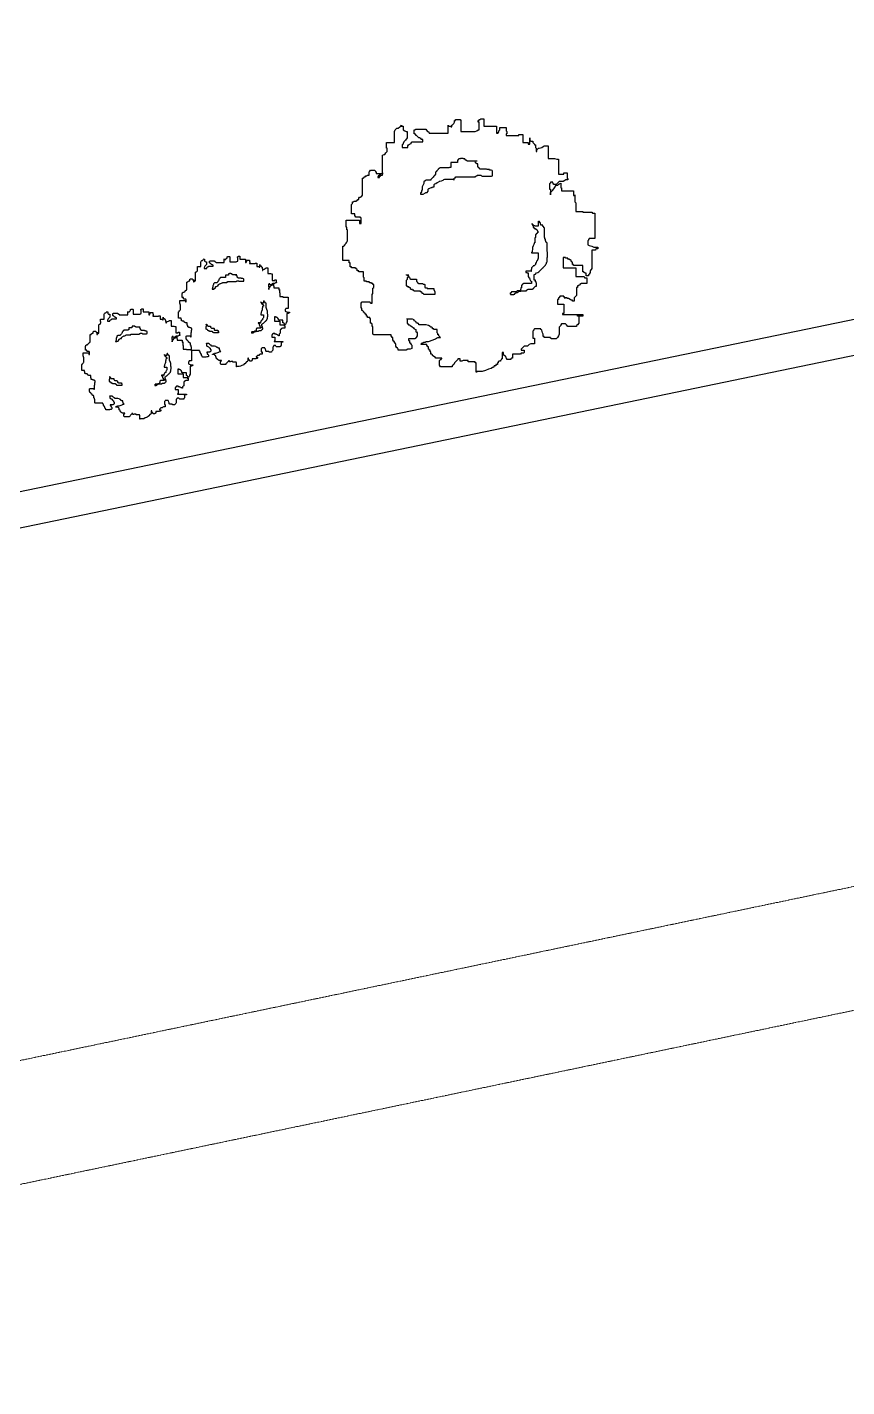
# Model space of a CAD drawing. Header units: inches. Extents: x 25480 to 951550, y -607927 to 1377809.
# Drawn here: x 490066 to 496826, y 384686 to 395896 of the extents above; entities that cross this region are included whole.
import ezdxf

# ---------------------------------------------------------------- set-up
doc = ezdxf.new("R2010")
doc.units = ezdxf.units.IN
doc.header["$MEASUREMENT"] = 0
doc.linetypes.add('PHANTOM', pattern=[2.5, 1.25, -0.25, 0.25, -0.25, 0.25, -0.25])
doc.layers.add('M-X-BKGD', color=8, linetype='Continuous')

msp = doc.modelspace()

# ---------------------------------------------------------------- linework, layer by layer
at = {"layer": 'M-X-BKGD', "color": 8}
for p, q in [((508545, 395896), (479824, 389959)), ((508604, 395611), (479883, 389674))]:
    msp.add_line(p, q, dxfattribs=at)
at = {"layer": 'M-X-BKGD', "color": 8, "linetype": 'PHANTOM', "lineweight": 0, "ltscale": 10}
for p, q in [((509802, 391507), (478927, 385064)), ((510007, 390528), (479062, 384071))]:
    msp.add_line(p, q, dxfattribs=at)
at = {"layer": 'M-X-BKGD', "color": 8}
for points in [[(493565, 395068), (493565, 395081), (493572, 395088), (493585, 395101), (493591, 395114), (493591, 395127), (493598, 395127), (493598, 395134), (493637, 395134), (493644, 395127), (493644, 395036), (493761, 395036), (493774, 395042), (493787, 395049), (493794, 395049), (493794, 395114), (493787, 395114), (493787, 395127), (493794, 395127), (493794, 395134), (493800, 395134), (493807, 395140), (493833, 395140), (493833, 395081), (493938, 395081), (493938, 395023), (493951, 395023), (493951, 395029), (493957, 395029), (493957, 395042), (493964, 395049), (493964, 395068), (494016, 395068), (494016, 395042), (494023, 395036), (494023, 395016), (494016, 395016), (494016, 395003), (494121, 395003), (494121, 395010), (494153, 395010), (494153, 394944), (494199, 394944), (494199, 394931), (494212, 394931), (494212, 394983), (494212, 394964), (494219, 394957), (494238, 394957), (494238, 394944), (494245, 394938), (494251, 394931), (494251, 394925), (494258, 394925), (494258, 394905), (494264, 394899), (494264, 394872), (494271, 394872), (494271, 394885), (494277, 394892), (494284, 394899), (494290, 394899), (494310, 394905), (494323, 394912), (494330, 394918), (494362, 394918), (494362, 394814), (494415, 394814), (494434, 394807), (494447, 394807), (494447, 394683), (494493, 394683), (494493, 394696), (494519, 394696), (494519, 394650), (494526, 394644), (494526, 394637), (494506, 394637), (494500, 394631), (494486, 394624), (494454, 394624), (494447, 394618), (494434, 394605), (494428, 394598), (494408, 394598), (494408, 394605), (494402, 394611), (494402, 394618), (494382, 394618), (494382, 394611), (494375, 394605), (494375, 394559), (494382, 394559), (494382, 394513), (494382, 394533), (494402, 394552), (494415, 394572), (494428, 394592), (494441, 394592), (494454, 394605), (494467, 394611), (494467, 394572), (494473, 394572), (494473, 394546), (494571, 394546), (494571, 394507), (494584, 394507), (494584, 394513), (494584, 394455), (494591, 394448), (494591, 394376), (494650, 394376), (494650, 394370), (494722, 394370), (494728, 394363), (494748, 394363), (494748, 394154), (494702, 394154), (494702, 394148), (494696, 394148), (494696, 394141), (494689, 394135), (494689, 394102), (494702, 394095), (494722, 394089), (494741, 394082), (494774, 394082), (494774, 394069), (494761, 394069), (494754, 394063), (494754, 394056), (494722, 394056), (494722, 393906), (494709, 393886), (494709, 393873), (494702, 393860), (494696, 393854), (494696, 393847), (494676, 393847), (494676, 393867), (494669, 393867), (494663, 393873), (494656, 393873), (494656, 393880), (494650, 393880), (494650, 393932), (494571, 393932), (494571, 393939), (494565, 393939), (494565, 393958), (494558, 393958), (494558, 393965), (494552, 393965), (494552, 393971), (494545, 393978), (494539, 393978), (494539, 393984), (494526, 393984), (494526, 393991), (494506, 393991), (494506, 393997), (494486, 393997), (494486, 393913), (494591, 393913), (494591, 393841), (494656, 393841), (494663, 393834), (494663, 393828), (494682, 393828), (494682, 393782), (494637, 393782), (494624, 393775), (494624, 393769), (494617, 393769), (494611, 393762), (494604, 393762), (494604, 393749), (494598, 393749), (494598, 393684), (494591, 393678), (494584, 393671), (494578, 393664), (494578, 393638), (494565, 393638), (494565, 393645), (494552, 393645), (494545, 393651), (494532, 393658), (494519, 393658), (494519, 393664), (494500, 393664), (494500, 393658), (494500, 393671), (494493, 393671), (494493, 393678), (494460, 393678), (494460, 393671), (494454, 393671), (494454, 393664), (494447, 393664), (494447, 393651), (494441, 393651), (494441, 393612), (494493, 393612), (494493, 393534), (494480, 393534), (494480, 393527), (494650, 393527), (494650, 393514), (494604, 393514), (494604, 393521), (494617, 393521), (494617, 393456), (494604, 393442), (494598, 393436), (494598, 393429), (494526, 393429), (494513, 393442), (494506, 393449), (494473, 393449), (494467, 393442), (494467, 393436), (494460, 393429), (494454, 393423), (494454, 393364), (494447, 393351), (494441, 393338), (494434, 393331), (494428, 393325), (494388, 393325), (494388, 393331), (494382, 393331), (494382, 393338), (494330, 393338), (494330, 393345), (494323, 393345), (494323, 393364), (494317, 393377), (494310, 393397), (494304, 393403), (494304, 393410), (494251, 393410), (494245, 393403), (494245, 393397), (494238, 393390), (494238, 393331), (494251, 393331), (494251, 393286), (494219, 393286), (494206, 393279), (494192, 393266), (494166, 393266), (494160, 393260), (494147, 393247), (494140, 393240), (494140, 393234), (494166, 393234), (494166, 393214), (494160, 393207), (494140, 393207), (494134, 393201), (494068, 393201), (494068, 393168), (494062, 393168), (494055, 393162), (494055, 393155), (494023, 393155), (494023, 393162), (494016, 393168), (494016, 393175), (494010, 393181), (493996, 393194), (493996, 393214), (493983, 393214), (493983, 393162), (493977, 393162), (493977, 393155), (493970, 393149), (493970, 393142), (493957, 393142), (493951, 393136), (493951, 393129), (493944, 393129), (493944, 393116), (493931, 393116), (493931, 393103), (493918, 393103), (493911, 393090), (493905, 393090), (493892, 393083), (493872, 393077), (493846, 393064), (493820, 393057), (493774, 393057), (493774, 393051), (493768, 393051), (493768, 393129), (493761, 393129), (493761, 393136), (493702, 393136), (493702, 393149), (493663, 393149), (493650, 393142), (493637, 393142), (493637, 393162), (493617, 393162), (493617, 393155), (493604, 393142), (493591, 393129), (493585, 393116), (493572, 393103), (493572, 393096), (493474, 393096), (493467, 393109), (493467, 393149), (493474, 393155), (493480, 393155), (493480, 393162), (493487, 393162), (493487, 393168), (493435, 393168), (493435, 393175), (493428, 393175), (493408, 393188), (493408, 393194), (493402, 393201), (493395, 393201), (493395, 393220), (493389, 393220), (493389, 393234), (493382, 393234), (493382, 393240), (493376, 393240), (493376, 393260), (493369, 393260), (493369, 393266), (493363, 393273), (493363, 393279), (493317, 393279), (493317, 393286), (493323, 393292), (493330, 393292), (493337, 393299), (493350, 393299), (493356, 393305), (493376, 393305), (493415, 393318), (493435, 393325), (493441, 393331), (493454, 393338), (493474, 393338), (493461, 393351), (493461, 393358), (493454, 393358), (493454, 393371), (493448, 393377), (493448, 393403), (493421, 393403), (493421, 393410), (493408, 393410), (493408, 393416), (493402, 393423), (493395, 393423), (493389, 393429), (493376, 393436), (493356, 393442), (493297, 393442), (493297, 393449), (493291, 393449), (493291, 393456), (493278, 393456), (493271, 393469), (493258, 393475), (493258, 393482), (493245, 393488), (493199, 393488), (493199, 393495), (493199, 393456), (493212, 393442), (493219, 393442), (493225, 393436), (493238, 393429), (493252, 393416), (493258, 393410), (493271, 393403), (493271, 393384), (493278, 393384), (493284, 393377), (493284, 393345), (493278, 393345), (493278, 393338), (493271, 393331), (493265, 393331), (493265, 393325), (493212, 393325), (493212, 393312), (493219, 393312), (493219, 393292), (493225, 393292), (493232, 393279), (493238, 393273), (493238, 393247), (493225, 393240), (493206, 393240), (493193, 393234), (493127, 393234), (493127, 393240), (493121, 393253), (493114, 393253), (493108, 393266), (493108, 393286), (493101, 393286), (493101, 393292), (493095, 393292), (493095, 393305), (493088, 393305), (493088, 393312), (493082, 393312), (493082, 393338), (493075, 393338), (493075, 393345), (493069, 393345), (493069, 393358), (492925, 393358), (492918, 393364), (492918, 393429), (492912, 393429), (492912, 393449), (492905, 393449), (492905, 393456), (492899, 393456), (492899, 393495), (492892, 393495), (492892, 393501), (492873, 393501), (492873, 393514), (492866, 393514), (492866, 393527), (492860, 393527), (492853, 393534), (492846, 393540), (492846, 393547), (492840, 393547), (492840, 393553), (492833, 393560), (492827, 393560), (492827, 393580), (492820, 393580), (492820, 393625), (492827, 393625), (492827, 393632), (492892, 393632), (492892, 393625), (492899, 393625), (492899, 393619), (492912, 393619), (492912, 393697), (492918, 393697), (492918, 393743), (492925, 393749), (492925, 393775), (492918, 393775), (492918, 393782), (492905, 393782), (492905, 393789), (492892, 393789), (492886, 393795), (492866, 393795), (492866, 393802), (492846, 393802), (492846, 393828), (492840, 393834), (492840, 393880), (492801, 393880), (492801, 393886), (492788, 393886), (492788, 393900), (492781, 393900), (492781, 393906), (492775, 393906), (492775, 393913), (492742, 393913), (492742, 393919), (492729, 393919), (492729, 393952), (492722, 393952), (492722, 393971), (492670, 393971), (492670, 394089), (492677, 394089), (492683, 394095), (492683, 394102), (492690, 394102), (492690, 394108), (492696, 394115), (492703, 394122), (492709, 394135), (492709, 394226), (492703, 394226), (492703, 394246), (492696, 394246), (492696, 394304), (492807, 394304), (492807, 394278), (492820, 394278), (492820, 394324), (492814, 394324), (492814, 394330), (492775, 394330), (492775, 394337), (492768, 394337), (492768, 394357), (492742, 394357), (492742, 394435), (492748, 394441), (492748, 394455), (492755, 394455), (492762, 394461), (492781, 394461), (492781, 394468), (492788, 394468), (492794, 394474), (492801, 394474), (492801, 394487), (492807, 394494), (492814, 394494), (492820, 394500), (492827, 394500), (492827, 394507), (492833, 394507), (492833, 394650), (492840, 394650), (492840, 394657), (492846, 394657), (492846, 394663), (492853, 394663), (492860, 394670), (492866, 394670), (492873, 394677), (492886, 394677), (492886, 394703), (492892, 394709), (492899, 394716), (492931, 394716), (492938, 394709), (492938, 394703), (492944, 394703), (492944, 394690), (493003, 394690), (492990, 394690), (492977, 394683), (492971, 394677), (492964, 394670), (492958, 394663), (492958, 394657), (492971, 394657), (492971, 394663), (492977, 394670), (492984, 394670), (492984, 394677), (492997, 394677), (492997, 394840), (493010, 394846), (493016, 394846), (493023, 394859), (493029, 394866), (493036, 394872), (493036, 394899), (493029, 394899), (493029, 394944), (493095, 394944), (493095, 395036), (493101, 395049), (493108, 395055), (493114, 395062), (493127, 395062), (493140, 395075), (493147, 395081), (493154, 395088), (493154, 395081), (493167, 395081), (493167, 395049), (493180, 395042), (493193, 395036), (493199, 395036), (493199, 394983), (493186, 394964), (493173, 394951), (493167, 394938), (493167, 394931), (493160, 394925), (493160, 394905), (493206, 394905), (493206, 394918), (493212, 394925), (493219, 394931), (493232, 394938), (493232, 394944), (493238, 394944), (493238, 394951), (493330, 394951), (493330, 394970), (493317, 394970), (493317, 394977), (493310, 394977), (493304, 394983), (493297, 394983), (493291, 394990), (493284, 394996), (493278, 395003), (493271, 395003), (493271, 395010), (493265, 395010), (493265, 395016), (493258, 395016), (493258, 395049), (493265, 395049), (493271, 395055), (493356, 395055), (493356, 395049), (493369, 395036), (493376, 395036), (493382, 395023), (493539, 395023), (493539, 395088), (493539, 395081), (493572, 395081)], [(493777, 394790), (493694, 394790), (493694, 394795), (493690, 394795), (493690, 394800), (493681, 394800), (493681, 394804), (493676, 394804), (493676, 394809), (493662, 394809), (493662, 394813), (493639, 394813), (493639, 394809), (493626, 394809), (493621, 394804), (493621, 394800), (493616, 394800), (493616, 394781), (493561, 394781), (493561, 394740), (493548, 394740), (493543, 394735), (493470, 394735), (493465, 394731), (493461, 394731), (493456, 394726), (493456, 394722), (493451, 394717), (493442, 394708), (493442, 394703), (493438, 394703), (493433, 394699), (493433, 394685), (493428, 394676), (493419, 394667), (493415, 394658), (493396, 394639), (493396, 394635), (493355, 394635), (493346, 394625), (493341, 394625), (493337, 394621), (493337, 394607), (493323, 394580), (493323, 394552), (493318, 394548), (493318, 394538), (493314, 394529), (493309, 394529), (493309, 394520), (493332, 394520), (493351, 394529), (493355, 394534), (493364, 394534), (493373, 394543), (493373, 394561), (493378, 394566), (493383, 394566), (493392, 394571), (493401, 394575), (493406, 394575), (493410, 394580), (493424, 394580), (493424, 394598), (493428, 394603), (493438, 394607), (493447, 394616), (493461, 394621), (493465, 394625), (493470, 394625), (493484, 394630), (493497, 394635), (493502, 394639), (493511, 394644), (493584, 394644), (493584, 394635), (493584, 394648), (493589, 394648), (493594, 394653), (493598, 394653), (493598, 394662), (493763, 394662), (493763, 394667), (493777, 394671), (493777, 394676), (493809, 394676), (493814, 394671), (493818, 394667), (493896, 394667), (493905, 394671), (493905, 394708), (493901, 394713), (493892, 394717), (493878, 394717), (493878, 394722), (493859, 394722), (493855, 394726), (493800, 394726), (493800, 394731), (493795, 394731), (493795, 394735), (493791, 394735), (493791, 394740), (493786, 394740), (493786, 394745), (493782, 394745), (493782, 394768), (493772, 394768), (493772, 394772), (493768, 394772), (493768, 394777), (493763, 394777), (493763, 394781), (493759, 394781)], [(494281, 394296), (494281, 394254), (494254, 394254), (494254, 394259), (494245, 394259), (494245, 394264), (494240, 394264), (494235, 394268), (494231, 394273), (494231, 394277), (494231, 394268), (494235, 394264), (494240, 394259), (494240, 394245), (494245, 394245), (494249, 394241), (494249, 394236), (494258, 394236), (494258, 394231), (494267, 394231), (494267, 394227), (494272, 394222), (494272, 394218), (494277, 394213), (494277, 394199), (494272, 394199), (494272, 394195), (494267, 394195), (494263, 394190), (494263, 394186), (494258, 394186), (494258, 394163), (494254, 394158), (494254, 394117), (494249, 394117), (494249, 394112), (494245, 394103), (494240, 394094), (494235, 394080), (494235, 394062), (494231, 394053), (494231, 394044), (494226, 394039), (494226, 394034), (494281, 394034), (494281, 393989), (494277, 393989), (494277, 393984), (494272, 393970), (494267, 393966), (494263, 393957), (494258, 393947), (494258, 393938), (494249, 393929), (494240, 393929), (494240, 393925), (494235, 393920), (494226, 393911), (494226, 393902), (494222, 393897), (494222, 393883), (494226, 393883), (494180, 393883), (494180, 393874), (494190, 393874), (494190, 393870), (494199, 393870), (494199, 393837), (494203, 393837), (494203, 393828), (494208, 393828), (494212, 393815), (494217, 393805), (494222, 393801), (494226, 393801), (494226, 393783), (494162, 393783), (494153, 393778), (494148, 393773), (494148, 393769), (494144, 393769), (494144, 393746), (494139, 393746), (494139, 393737), (494135, 393732), (494135, 393723), (494107, 393723), (494098, 393714), (494061, 393714), (494057, 393709), (494057, 393705), (494052, 393705), (494052, 393700), (494047, 393700), (494052, 393700), (494052, 393691), (494080, 393691), (494080, 393695), (494089, 393695), (494089, 393700), (494098, 393709), (494107, 393709), (494116, 393714), (494130, 393718), (494139, 393718), (494139, 393723), (494185, 393723), (494185, 393728), (494190, 393728), (494190, 393732), (494194, 393732), (494199, 393737), (494235, 393737), (494240, 393741), (494245, 393741), (494245, 393746), (494258, 393760), (494267, 393760), (494267, 393787), (494263, 393787), (494263, 393796), (494258, 393796), (494258, 393810), (494249, 393810), (494249, 393856), (494258, 393860), (494267, 393870), (494277, 393874), (494286, 393879), (494313, 393906), (494318, 393911), (494323, 393911), (494323, 393915), (494332, 393925), (494341, 393934), (494345, 393943), (494350, 393947), (494350, 393957), (494355, 393961), (494355, 393993), (494359, 394002), (494359, 394039), (494355, 394053), (494355, 394117), (494350, 394117), (494350, 394122), (494345, 394126), (494345, 394135), (494341, 394135), (494341, 394149), (494336, 394149), (494336, 394163), (494332, 394163), (494332, 394241), (494327, 394241), (494327, 394250), (494323, 394250), (494323, 394254), (494318, 394254), (494318, 394264), (494304, 394264), (494304, 394273), (494300, 394273), (494300, 394282), (494295, 394282), (494295, 394291), (494290, 394291), (494290, 394296), (494286, 394296)], [(491703, 393976), (491703, 393982), (491706, 393985), (491712, 393990), (491715, 393996), (491715, 394002), (491718, 394002), (491718, 394005), (491735, 394005), (491738, 394002), (491738, 393962), (491789, 393962), (491795, 393965), (491800, 393968), (491803, 393968), (491803, 393996), (491800, 393996), (491800, 394002), (491803, 394002), (491803, 394005), (491806, 394005), (491809, 394007), (491820, 394007), (491820, 393982), (491866, 393982), (491866, 393956), (491872, 393956), (491872, 393959), (491874, 393959), (491874, 393965), (491877, 393968), (491877, 393976), (491900, 393976), (491900, 393965), (491903, 393962), (491903, 393953), (491900, 393953), (491900, 393948), (491946, 393948), (491946, 393950), (491960, 393950), (491960, 393922), (491980, 393922), (491980, 393916), (491986, 393916), (491986, 393939), (491986, 393931), (491988, 393928), (491997, 393928), (491997, 393922), (492000, 393919), (492003, 393916), (492003, 393913), (492005, 393913), (492005, 393905), (492008, 393902), (492008, 393891), (492011, 393891), (492011, 393896), (492014, 393899), (492017, 393902), (492020, 393902), (492028, 393905), (492034, 393908), (492037, 393911), (492051, 393911), (492051, 393865), (492074, 393865), (492082, 393862), (492088, 393862), (492088, 393808), (492108, 393808), (492108, 393814), (492119, 393814), (492119, 393794), (492122, 393791), (492122, 393788), (492114, 393788), (492111, 393785), (492105, 393782), (492091, 393782), (492088, 393780), (492082, 393774), (492080, 393771), (492071, 393771), (492071, 393774), (492068, 393777), (492068, 393780), (492060, 393780), (492060, 393777), (492057, 393774), (492057, 393754), (492060, 393754), (492060, 393734), (492060, 393743), (492068, 393751), (492074, 393760), (492080, 393768), (492085, 393768), (492091, 393774), (492097, 393777), (492097, 393760), (492100, 393760), (492100, 393748), (492142, 393748), (492142, 393731), (492148, 393731), (492148, 393734), (492148, 393708), (492151, 393706), (492151, 393674), (492176, 393674), (492176, 393671), (492208, 393671), (492211, 393669), (492219, 393669), (492219, 393577), (492199, 393577), (492199, 393575), (492196, 393575), (492196, 393572), (492194, 393569), (492194, 393555), (492199, 393552), (492208, 393549), (492216, 393546), (492231, 393546), (492231, 393540), (492225, 393540), (492222, 393538), (492222, 393535), (492208, 393535), (492208, 393469), (492202, 393461), (492202, 393455), (492199, 393449), (492196, 393446), (492196, 393444), (492188, 393444), (492188, 393452), (492185, 393452), (492182, 393455), (492179, 393455), (492179, 393458), (492176, 393458), (492176, 393481), (492142, 393481), (492142, 393483), (492139, 393483), (492139, 393492), (492137, 393492), (492137, 393495), (492134, 393495), (492134, 393498), (492131, 393500), (492128, 393500), (492128, 393503), (492122, 393503), (492122, 393506), (492114, 393506), (492114, 393509), (492105, 393509), (492105, 393472), (492151, 393472), (492151, 393441), (492179, 393441), (492182, 393438), (492182, 393435), (492191, 393435), (492191, 393415), (492171, 393415), (492165, 393412), (492165, 393409), (492162, 393409), (492159, 393406), (492157, 393406), (492157, 393401), (492154, 393401), (492154, 393372), (492151, 393369), (492148, 393367), (492145, 393364), (492145, 393352), (492139, 393352), (492139, 393355), (492134, 393355), (492131, 393358), (492125, 393361), (492119, 393361), (492119, 393364), (492111, 393364), (492111, 393361), (492111, 393367), (492108, 393367), (492108, 393369), (492094, 393369), (492094, 393367), (492091, 393367), (492091, 393364), (492088, 393364), (492088, 393358), (492085, 393358), (492085, 393341), (492108, 393341), (492108, 393307), (492102, 393307), (492102, 393304), (492176, 393304), (492176, 393298), (492157, 393298), (492157, 393301), (492162, 393301), (492162, 393273), (492157, 393267), (492154, 393264), (492154, 393261), (492122, 393261), (492117, 393267), (492114, 393270), (492100, 393270), (492097, 393267), (492097, 393264), (492094, 393261), (492091, 393258), (492091, 393233), (492088, 393227), (492085, 393221), (492082, 393218), (492080, 393216), (492062, 393216), (492062, 393218), (492060, 393218), (492060, 393221), (492037, 393221), (492037, 393224), (492034, 393224), (492034, 393233), (492031, 393238), (492028, 393247), (492025, 393250), (492025, 393253), (492003, 393253), (492000, 393250), (492000, 393247), (491997, 393244), (491997, 393218), (492003, 393218), (492003, 393199), (491988, 393199), (491983, 393196), (491977, 393190), (491966, 393190), (491963, 393187), (491957, 393181), (491954, 393179), (491954, 393176), (491966, 393176), (491966, 393167), (491963, 393164), (491954, 393164), (491951, 393162), (491923, 393162), (491923, 393147), (491920, 393147), (491917, 393144), (491917, 393142), (491903, 393142), (491903, 393144), (491900, 393147), (491900, 393150), (491897, 393153), (491891, 393159), (491891, 393167), (491886, 393167), (491886, 393144), (491883, 393144), (491883, 393142), (491880, 393139), (491880, 393136), (491874, 393136), (491872, 393133), (491872, 393130), (491869, 393130), (491869, 393125), (491863, 393125), (491863, 393119), (491857, 393119), (491854, 393113), (491852, 393113), (491846, 393110), (491837, 393107), (491826, 393102), (491815, 393099), (491795, 393099), (491795, 393096), (491792, 393096), (491792, 393130), (491789, 393130), (491789, 393133), (491763, 393133), (491763, 393139), (491746, 393139), (491740, 393136), (491735, 393136), (491735, 393144), (491726, 393144), (491726, 393142), (491720, 393136), (491715, 393130), (491712, 393125), (491706, 393119), (491706, 393116), (491663, 393116), (491661, 393122), (491661, 393139), (491663, 393142), (491666, 393142), (491666, 393144), (491669, 393144), (491669, 393147), (491646, 393147), (491646, 393150), (491644, 393150), (491635, 393156), (491635, 393159), (491632, 393162), (491629, 393162), (491629, 393170), (491626, 393170), (491626, 393176), (491624, 393176), (491624, 393179), (491621, 393179), (491621, 393187), (491618, 393187), (491618, 393190), (491615, 393193), (491615, 393196), (491595, 393196), (491595, 393199), (491598, 393201), (491601, 393201), (491604, 393204), (491609, 393204), (491612, 393207), (491621, 393207), (491638, 393213), (491646, 393216), (491649, 393218), (491655, 393221), (491663, 393221), (491658, 393227), (491658, 393230), (491655, 393230), (491655, 393236), (491652, 393238), (491652, 393250), (491641, 393250), (491641, 393253), (491635, 393253), (491635, 393256), (491632, 393258), (491629, 393258), (491626, 393261), (491621, 393264), (491612, 393267), (491586, 393267), (491586, 393270), (491584, 393270), (491584, 393273), (491578, 393273), (491575, 393278), (491569, 393281), (491569, 393284), (491564, 393287), (491544, 393287), (491544, 393290), (491544, 393273), (491549, 393267), (491552, 393267), (491555, 393264), (491561, 393261), (491567, 393256), (491569, 393253), (491575, 393250), (491575, 393241), (491578, 393241), (491581, 393238), (491581, 393224), (491578, 393224), (491578, 393221), (491575, 393218), (491572, 393218), (491572, 393216), (491549, 393216), (491549, 393210), (491552, 393210), (491552, 393201), (491555, 393201), (491558, 393196), (491561, 393193), (491561, 393181), (491555, 393179), (491547, 393179), (491541, 393176), (491512, 393176), (491512, 393179), (491510, 393184), (491507, 393184), (491504, 393190), (491504, 393199), (491501, 393199), (491501, 393201), (491498, 393201), (491498, 393207), (491495, 393207), (491495, 393210), (491492, 393210), (491492, 393221), (491490, 393221), (491490, 393224), (491487, 393224), (491487, 393230), (491424, 393230), (491421, 393233), (491421, 393261), (491418, 393261), (491418, 393270), (491415, 393270), (491415, 393273), (491413, 393273), (491413, 393290), (491410, 393290), (491410, 393293), (491401, 393293), (491401, 393298), (491398, 393298), (491398, 393304), (491396, 393304), (491393, 393307), (491390, 393310), (491390, 393312), (491387, 393312), (491387, 393315), (491384, 393318), (491381, 393318), (491381, 393327), (491378, 393327), (491378, 393347), (491381, 393347), (491381, 393350), (491410, 393350), (491410, 393347), (491413, 393347), (491413, 393344), (491418, 393344), (491418, 393378), (491421, 393378), (491421, 393398), (491424, 393401), (491424, 393412), (491421, 393412), (491421, 393415), (491415, 393415), (491415, 393418), (491410, 393418), (491407, 393421), (491398, 393421), (491398, 393424), (491390, 393424), (491390, 393435), (491387, 393438), (491387, 393458), (491370, 393458), (491370, 393461), (491364, 393461), (491364, 393466), (491361, 393466), (491361, 393469), (491358, 393469), (491358, 393472), (491344, 393472), (491344, 393475), (491339, 393475), (491339, 393489), (491336, 393489), (491336, 393498), (491313, 393498), (491313, 393549), (491316, 393549), (491319, 393552), (491319, 393555), (491321, 393555), (491321, 393557), (491324, 393560), (491327, 393563), (491330, 393569), (491330, 393609), (491327, 393609), (491327, 393617), (491324, 393617), (491324, 393643), (491373, 393643), (491373, 393631), (491378, 393631), (491378, 393651), (491376, 393651), (491376, 393654), (491358, 393654), (491358, 393657), (491356, 393657), (491356, 393666), (491344, 393666), (491344, 393700), (491347, 393703), (491347, 393708), (491350, 393708), (491353, 393711), (491361, 393711), (491361, 393714), (491364, 393714), (491367, 393717), (491370, 393717), (491370, 393723), (491373, 393725), (491376, 393725), (491378, 393728), (491381, 393728), (491381, 393731), (491384, 393731), (491384, 393794), (491387, 393794), (491387, 393797), (491390, 393797), (491390, 393800), (491393, 393800), (491396, 393802), (491398, 393802), (491401, 393805), (491407, 393805), (491407, 393817), (491410, 393819), (491413, 393822), (491427, 393822), (491430, 393819), (491430, 393817), (491433, 393817), (491433, 393811), (491458, 393811), (491453, 393811), (491447, 393808), (491444, 393805), (491441, 393802), (491438, 393800), (491438, 393797), (491444, 393797), (491444, 393800), (491447, 393802), (491450, 393802), (491450, 393805), (491455, 393805), (491455, 393876), (491461, 393879), (491464, 393879), (491467, 393885), (491470, 393888), (491472, 393891), (491472, 393902), (491470, 393902), (491470, 393922), (491498, 393922), (491498, 393962), (491501, 393968), (491504, 393970), (491507, 393973), (491512, 393973), (491518, 393979), (491521, 393982), (491524, 393985), (491524, 393982), (491529, 393982), (491529, 393968), (491535, 393965), (491541, 393962), (491544, 393962), (491544, 393939), (491538, 393931), (491532, 393925), (491529, 393919), (491529, 393916), (491527, 393913), (491527, 393905), (491547, 393905), (491547, 393911), (491549, 393913), (491552, 393916), (491558, 393919), (491558, 393922), (491561, 393922), (491561, 393925), (491601, 393925), (491601, 393933), (491595, 393933), (491595, 393936), (491592, 393936), (491589, 393939), (491586, 393939), (491584, 393942), (491581, 393945), (491578, 393948), (491575, 393948), (491575, 393950), (491572, 393950), (491572, 393953), (491569, 393953), (491569, 393968), (491572, 393968), (491575, 393970), (491612, 393970), (491612, 393968), (491618, 393962), (491621, 393962), (491624, 393956), (491692, 393956), (491692, 393985), (491692, 393982), (491706, 393982)], [(491796, 393855), (491760, 393855), (491760, 393857), (491758, 393857), (491758, 393859), (491754, 393859), (491754, 393861), (491752, 393861), (491752, 393863), (491746, 393863), (491746, 393865), (491736, 393865), (491736, 393863), (491730, 393863), (491728, 393861), (491728, 393859), (491726, 393859), (491726, 393851), (491702, 393851), (491702, 393833), (491696, 393833), (491694, 393831), (491662, 393831), (491660, 393829), (491658, 393829), (491656, 393827), (491656, 393825), (491654, 393823), (491650, 393819), (491650, 393817), (491648, 393817), (491646, 393815), (491646, 393809), (491644, 393805), (491640, 393801), (491638, 393797), (491630, 393789), (491630, 393787), (491612, 393787), (491608, 393783), (491606, 393783), (491604, 393781), (491604, 393775), (491598, 393763), (491598, 393751), (491596, 393749), (491596, 393745), (491594, 393741), (491592, 393741), (491592, 393737), (491602, 393737), (491610, 393741), (491612, 393743), (491616, 393743), (491620, 393747), (491620, 393755), (491622, 393757), (491624, 393757), (491628, 393759), (491632, 393761), (491634, 393761), (491636, 393763), (491642, 393763), (491642, 393771), (491644, 393773), (491648, 393775), (491652, 393779), (491658, 393781), (491660, 393783), (491662, 393783), (491668, 393785), (491674, 393787), (491676, 393789), (491680, 393791), (491712, 393791), (491712, 393787), (491712, 393793), (491714, 393793), (491716, 393795), (491718, 393795), (491718, 393799), (491790, 393799), (491790, 393801), (491796, 393803), (491796, 393805), (491810, 393805), (491812, 393803), (491814, 393801), (491848, 393801), (491852, 393803), (491852, 393819), (491850, 393821), (491846, 393823), (491840, 393823), (491840, 393825), (491832, 393825), (491830, 393827), (491806, 393827), (491806, 393829), (491804, 393829), (491804, 393831), (491802, 393831), (491802, 393833), (491800, 393833), (491800, 393835), (491798, 393835), (491798, 393845), (491794, 393845), (491794, 393847), (491792, 393847), (491792, 393849), (491790, 393849), (491790, 393851), (491788, 393851)], [(493208, 393856), (493208, 393847), (493213, 393837), (493218, 393833), (493222, 393828), (493222, 393824), (493231, 393819), (493277, 393819), (493277, 393801), (493282, 393796), (493282, 393792), (493286, 393792), (493296, 393783), (493328, 393783), (493332, 393778), (493341, 393778), (493346, 393773), (493346, 393750), (493351, 393746), (493364, 393746), (493364, 393741), (493419, 393741), (493419, 393732), (493428, 393714), (493428, 393691), (493337, 393691), (493337, 393695), (493332, 393700), (493323, 393700), (493323, 393709), (493318, 393709), (493318, 393714), (493309, 393714), (493309, 393718), (493259, 393718), (493259, 393723), (493254, 393723), (493254, 393728), (493245, 393728), (493245, 393732), (493231, 393732), (493231, 393737), (493227, 393737), (493227, 393746), (493222, 393750), (493213, 393750), (493213, 393755), (493199, 393755), (493199, 393764), (493195, 393764), (493195, 393810), (493199, 393815), (493204, 393819), (493204, 393833), (493208, 393837), (493213, 393837), (493213, 393842), (493208, 393842), (493208, 393847), (493204, 393847), (493204, 393851), (493195, 393851), (493195, 393856)], [(490906, 393543), (490906, 393548), (490909, 393551), (490915, 393557), (490918, 393563), (490918, 393568), (490920, 393568), (490920, 393571), (490938, 393571), (490940, 393568), (490940, 393529), (490992, 393529), (490997, 393531), (491003, 393534), (491006, 393534), (491006, 393563), (491003, 393563), (491003, 393568), (491006, 393568), (491006, 393571), (491009, 393571), (491012, 393574), (491023, 393574), (491023, 393548), (491069, 393548), (491069, 393523), (491074, 393523), (491074, 393526), (491077, 393526), (491077, 393531), (491080, 393534), (491080, 393543), (491103, 393543), (491103, 393531), (491106, 393529), (491106, 393520), (491103, 393520), (491103, 393514), (491148, 393514), (491148, 393517), (491163, 393517), (491163, 393489), (491183, 393489), (491183, 393483), (491188, 393483), (491188, 393506), (491188, 393497), (491191, 393494), (491200, 393494), (491200, 393489), (491203, 393486), (491205, 393483), (491205, 393480), (491208, 393480), (491208, 393472), (491211, 393469), (491211, 393457), (491214, 393457), (491214, 393463), (491217, 393466), (491220, 393469), (491223, 393469), (491231, 393472), (491237, 393474), (491240, 393477), (491254, 393477), (491254, 393432), (491277, 393432), (491285, 393429), (491291, 393429), (491291, 393375), (491311, 393375), (491311, 393380), (491322, 393380), (491322, 393361), (491325, 393358), (491325, 393355), (491317, 393355), (491314, 393352), (491308, 393349), (491294, 393349), (491291, 393346), (491285, 393341), (491282, 393338), (491274, 393338), (491274, 393341), (491271, 393343), (491271, 393346), (491262, 393346), (491262, 393343), (491260, 393341), (491260, 393321), (491262, 393321), (491262, 393301), (491262, 393309), (491271, 393318), (491277, 393326), (491282, 393335), (491288, 393335), (491294, 393341), (491300, 393343), (491300, 393326), (491302, 393326), (491302, 393315), (491345, 393315), (491345, 393298), (491351, 393298), (491351, 393301), (491351, 393275), (491354, 393272), (491354, 393241), (491379, 393241), (491379, 393238), (491411, 393238), (491414, 393235), (491422, 393235), (491422, 393144), (491402, 393144), (491402, 393141), (491399, 393141), (491399, 393138), (491396, 393135), (491396, 393121), (491402, 393118), (491411, 393116), (491419, 393113), (491433, 393113), (491433, 393107), (491428, 393107), (491425, 393104), (491425, 393101), (491411, 393101), (491411, 393036), (491405, 393027), (491405, 393022), (491402, 393016), (491399, 393013), (491399, 393010), (491391, 393010), (491391, 393019), (491388, 393019), (491385, 393022), (491382, 393022), (491382, 393024), (491379, 393024), (491379, 393047), (491345, 393047), (491345, 393050), (491342, 393050), (491342, 393059), (491339, 393059), (491339, 393061), (491337, 393061), (491337, 393064), (491334, 393067), (491331, 393067), (491331, 393070), (491325, 393070), (491325, 393073), (491317, 393073), (491317, 393076), (491308, 393076), (491308, 393039), (491354, 393039), (491354, 393007), (491382, 393007), (491385, 393004), (491385, 393002), (491394, 393002), (491394, 392982), (491374, 392982), (491368, 392979), (491368, 392976), (491365, 392976), (491362, 392973), (491359, 392973), (491359, 392967), (491357, 392967), (491357, 392939), (491354, 392936), (491351, 392933), (491348, 392930), (491348, 392919), (491342, 392919), (491342, 392922), (491337, 392922), (491334, 392925), (491328, 392928), (491322, 392928), (491322, 392930), (491314, 392930), (491314, 392928), (491314, 392933), (491311, 392933), (491311, 392936), (491297, 392936), (491297, 392933), (491294, 392933), (491294, 392930), (491291, 392930), (491291, 392925), (491288, 392925), (491288, 392908), (491311, 392908), (491311, 392873), (491305, 392873), (491305, 392871), (491379, 392871), (491379, 392865), (491359, 392865), (491359, 392868), (491365, 392868), (491365, 392839), (491359, 392834), (491357, 392831), (491357, 392828), (491325, 392828), (491319, 392834), (491317, 392836), (491302, 392836), (491300, 392834), (491300, 392831), (491297, 392828), (491294, 392825), (491294, 392799), (491291, 392794), (491288, 392788), (491285, 392785), (491282, 392782), (491265, 392782), (491265, 392785), (491262, 392785), (491262, 392788), (491240, 392788), (491240, 392791), (491237, 392791), (491237, 392799), (491234, 392805), (491231, 392814), (491228, 392816), (491228, 392819), (491205, 392819), (491203, 392816), (491203, 392814), (491200, 392811), (491200, 392785), (491205, 392785), (491205, 392765), (491191, 392765), (491186, 392762), (491180, 392757), (491168, 392757), (491166, 392754), (491160, 392748), (491157, 392745), (491157, 392742), (491168, 392742), (491168, 392734), (491166, 392731), (491157, 392731), (491154, 392728), (491126, 392728), (491126, 392714), (491123, 392714), (491120, 392711), (491120, 392708), (491106, 392708), (491106, 392711), (491103, 392714), (491103, 392717), (491100, 392720), (491094, 392725), (491094, 392734), (491089, 392734), (491089, 392711), (491086, 392711), (491086, 392708), (491083, 392705), (491083, 392703), (491077, 392703), (491074, 392700), (491074, 392697), (491072, 392697), (491072, 392691), (491066, 392691), (491066, 392685), (491060, 392685), (491057, 392680), (491054, 392680), (491049, 392677), (491040, 392674), (491029, 392668), (491017, 392666), (490997, 392666), (490997, 392663), (490995, 392663), (490995, 392697), (490992, 392697), (490992, 392700), (490966, 392700), (490966, 392705), (490949, 392705), (490943, 392703), (490938, 392703), (490938, 392711), (490929, 392711), (490929, 392708), (490923, 392703), (490918, 392697), (490915, 392691), (490909, 392685), (490909, 392683), (490866, 392683), (490863, 392688), (490863, 392705), (490866, 392708), (490869, 392708), (490869, 392711), (490872, 392711), (490872, 392714), (490849, 392714), (490849, 392717), (490846, 392717), (490838, 392722), (490838, 392725), (490835, 392728), (490832, 392728), (490832, 392737), (490829, 392737), (490829, 392742), (490826, 392742), (490826, 392745), (490824, 392745), (490824, 392754), (490821, 392754), (490821, 392757), (490818, 392760), (490818, 392762), (490798, 392762), (490798, 392765), (490801, 392768), (490804, 392768), (490806, 392771), (490812, 392771), (490815, 392774), (490824, 392774), (490841, 392779), (490849, 392782), (490852, 392785), (490858, 392788), (490866, 392788), (490861, 392794), (490861, 392797), (490858, 392797), (490858, 392802), (490855, 392805), (490855, 392816), (490843, 392816), (490843, 392819), (490838, 392819), (490838, 392822), (490835, 392825), (490832, 392825), (490829, 392828), (490824, 392831), (490815, 392834), (490789, 392834), (490789, 392836), (490786, 392836), (490786, 392839), (490781, 392839), (490778, 392845), (490772, 392848), (490772, 392851), (490767, 392854), (490747, 392854), (490747, 392856), (490747, 392839), (490752, 392834), (490755, 392834), (490758, 392831), (490764, 392828), (490769, 392822), (490772, 392819), (490778, 392816), (490778, 392808), (490781, 392808), (490784, 392805), (490784, 392791), (490781, 392791), (490781, 392788), (490778, 392785), (490775, 392785), (490775, 392782), (490752, 392782), (490752, 392777), (490755, 392777), (490755, 392768), (490758, 392768), (490761, 392762), (490764, 392760), (490764, 392748), (490758, 392745), (490749, 392745), (490744, 392742), (490715, 392742), (490715, 392745), (490712, 392751), (490710, 392751), (490707, 392757), (490707, 392765), (490704, 392765), (490704, 392768), (490701, 392768), (490701, 392774), (490698, 392774), (490698, 392777), (490695, 392777), (490695, 392788), (490692, 392788), (490692, 392791), (490690, 392791), (490690, 392797), (490627, 392797), (490624, 392799), (490624, 392828), (490621, 392828), (490621, 392836), (490618, 392836), (490618, 392839), (490615, 392839), (490615, 392856), (490613, 392856), (490613, 392859), (490604, 392859), (490604, 392865), (490601, 392865), (490601, 392871), (490598, 392871), (490596, 392873), (490593, 392876), (490593, 392879), (490590, 392879), (490590, 392882), (490587, 392885), (490584, 392885), (490584, 392893), (490581, 392893), (490581, 392913), (490584, 392913), (490584, 392916), (490613, 392916), (490613, 392913), (490615, 392913), (490615, 392910), (490621, 392910), (490621, 392945), (490624, 392945), (490624, 392965), (490627, 392967), (490627, 392979), (490624, 392979), (490624, 392982), (490618, 392982), (490618, 392985), (490613, 392985), (490610, 392987), (490601, 392987), (490601, 392990), (490593, 392990), (490593, 393002), (490590, 393004), (490590, 393024), (490573, 393024), (490573, 393027), (490567, 393027), (490567, 393033), (490564, 393033), (490564, 393036), (490561, 393036), (490561, 393039), (490547, 393039), (490547, 393041), (490541, 393041), (490541, 393056), (490539, 393056), (490539, 393064), (490516, 393064), (490516, 393116), (490519, 393116), (490521, 393118), (490521, 393121), (490524, 393121), (490524, 393124), (490527, 393127), (490530, 393130), (490533, 393135), (490533, 393175), (490530, 393175), (490530, 393184), (490527, 393184), (490527, 393210), (490576, 393210), (490576, 393198), (490581, 393198), (490581, 393218), (490578, 393218), (490578, 393221), (490561, 393221), (490561, 393224), (490558, 393224), (490558, 393232), (490547, 393232), (490547, 393267), (490550, 393269), (490550, 393275), (490553, 393275), (490556, 393278), (490564, 393278), (490564, 393281), (490567, 393281), (490570, 393284), (490573, 393284), (490573, 393289), (490576, 393292), (490578, 393292), (490581, 393295), (490584, 393295), (490584, 393298), (490587, 393298), (490587, 393361), (490590, 393361), (490590, 393363), (490593, 393363), (490593, 393366), (490596, 393366), (490598, 393369), (490601, 393369), (490604, 393372), (490610, 393372), (490610, 393383), (490613, 393386), (490615, 393389), (490630, 393389), (490633, 393386), (490633, 393383), (490635, 393383), (490635, 393378), (490661, 393378), (490655, 393378), (490650, 393375), (490647, 393372), (490644, 393369), (490641, 393366), (490641, 393363), (490647, 393363), (490647, 393366), (490650, 393369), (490653, 393369), (490653, 393372), (490658, 393372), (490658, 393443), (490664, 393446), (490667, 393446), (490670, 393452), (490672, 393454), (490675, 393457), (490675, 393469), (490672, 393469), (490672, 393489), (490701, 393489), (490701, 393529), (490704, 393534), (490707, 393537), (490710, 393540), (490715, 393540), (490721, 393546), (490724, 393548), (490727, 393551), (490727, 393548), (490732, 393548), (490732, 393534), (490738, 393531), (490744, 393529), (490747, 393529), (490747, 393506), (490741, 393497), (490735, 393492), (490732, 393486), (490732, 393483), (490729, 393480), (490729, 393472), (490749, 393472), (490749, 393477), (490752, 393480), (490755, 393483), (490761, 393486), (490761, 393489), (490764, 393489), (490764, 393492), (490804, 393492), (490804, 393500), (490798, 393500), (490798, 393503), (490795, 393503), (490792, 393506), (490789, 393506), (490786, 393509), (490784, 393511), (490781, 393514), (490778, 393514), (490778, 393517), (490775, 393517), (490775, 393520), (490772, 393520), (490772, 393534), (490775, 393534), (490778, 393537), (490815, 393537), (490815, 393534), (490821, 393529), (490824, 393529), (490826, 393523), (490895, 393523), (490895, 393551), (490895, 393548), (490909, 393548)], [(492016, 393639), (492016, 393621), (492004, 393621), (492004, 393623), (492000, 393623), (492000, 393625), (491998, 393625), (491996, 393627), (491994, 393629), (491994, 393631), (491994, 393627), (491996, 393625), (491998, 393623), (491998, 393617), (492000, 393617), (492002, 393615), (492002, 393613), (492006, 393613), (492006, 393611), (492010, 393611), (492010, 393609), (492012, 393607), (492012, 393605), (492014, 393603), (492014, 393597), (492012, 393597), (492012, 393595), (492010, 393595), (492008, 393593), (492008, 393591), (492006, 393591), (492006, 393581), (492004, 393579), (492004, 393561), (492002, 393561), (492002, 393559), (492000, 393555), (491998, 393551), (491996, 393545), (491996, 393537), (491994, 393533), (491994, 393529), (491992, 393527), (491992, 393525), (492016, 393525), (492016, 393505), (492014, 393505), (492014, 393503), (492012, 393497), (492010, 393495), (492008, 393491), (492006, 393487), (492006, 393483), (492002, 393479), (491998, 393479), (491998, 393477), (491996, 393475), (491992, 393471), (491992, 393467), (491990, 393465), (491990, 393459), (491992, 393459), (491972, 393459), (491972, 393455), (491976, 393455), (491976, 393453), (491980, 393453), (491980, 393439), (491982, 393439), (491982, 393435), (491984, 393435), (491986, 393429), (491988, 393425), (491990, 393423), (491992, 393423), (491992, 393415), (491964, 393415), (491960, 393413), (491958, 393411), (491958, 393409), (491956, 393409), (491956, 393399), (491954, 393399), (491954, 393395), (491952, 393393), (491952, 393389), (491940, 393389), (491936, 393385), (491920, 393385), (491918, 393383), (491918, 393381), (491916, 393381), (491916, 393379), (491914, 393379), (491916, 393379), (491916, 393375), (491928, 393375), (491928, 393377), (491932, 393377), (491932, 393379), (491936, 393383), (491940, 393383), (491944, 393385), (491950, 393387), (491954, 393387), (491954, 393389), (491974, 393389), (491974, 393391), (491976, 393391), (491976, 393393), (491978, 393393), (491980, 393395), (491996, 393395), (491998, 393397), (492000, 393397), (492000, 393399), (492006, 393405), (492010, 393405), (492010, 393417), (492008, 393417), (492008, 393421), (492006, 393421), (492006, 393427), (492002, 393427), (492002, 393447), (492006, 393449), (492010, 393453), (492014, 393455), (492018, 393457), (492030, 393469), (492032, 393471), (492034, 393471), (492034, 393473), (492038, 393477), (492042, 393481), (492044, 393485), (492046, 393487), (492046, 393491), (492048, 393493), (492048, 393507), (492050, 393511), (492050, 393527), (492048, 393533), (492048, 393561), (492046, 393561), (492046, 393563), (492044, 393565), (492044, 393569), (492042, 393569), (492042, 393575), (492040, 393575), (492040, 393581), (492038, 393581), (492038, 393615), (492036, 393615), (492036, 393619), (492034, 393619), (492034, 393621), (492032, 393621), (492032, 393625), (492026, 393625), (492026, 393629), (492024, 393629), (492024, 393633), (492022, 393633), (492022, 393637), (492020, 393637), (492020, 393639), (492018, 393639)], [(490999, 393422), (490963, 393422), (490963, 393424), (490961, 393424), (490961, 393426), (490957, 393426), (490957, 393428), (490955, 393428), (490955, 393430), (490949, 393430), (490949, 393432), (490939, 393432), (490939, 393430), (490933, 393430), (490931, 393428), (490931, 393426), (490929, 393426), (490929, 393418), (490905, 393418), (490905, 393400), (490899, 393400), (490897, 393398), (490865, 393398), (490863, 393396), (490861, 393396), (490859, 393394), (490859, 393392), (490857, 393390), (490853, 393386), (490853, 393384), (490851, 393384), (490849, 393382), (490849, 393376), (490847, 393372), (490843, 393368), (490841, 393364), (490833, 393356), (490833, 393354), (490815, 393354), (490811, 393350), (490809, 393350), (490807, 393348), (490807, 393342), (490801, 393330), (490801, 393318), (490799, 393316), (490799, 393312), (490797, 393308), (490795, 393308), (490795, 393304), (490805, 393304), (490813, 393308), (490815, 393310), (490819, 393310), (490823, 393314), (490823, 393322), (490825, 393324), (490827, 393324), (490831, 393326), (490835, 393328), (490837, 393328), (490839, 393330), (490845, 393330), (490845, 393338), (490847, 393340), (490851, 393342), (490855, 393346), (490861, 393348), (490863, 393350), (490865, 393350), (490871, 393352), (490877, 393354), (490879, 393356), (490883, 393358), (490915, 393358), (490915, 393354), (490915, 393360), (490917, 393360), (490919, 393362), (490921, 393362), (490921, 393366), (490993, 393366), (490993, 393368), (490999, 393370), (490999, 393372), (491013, 393372), (491015, 393370), (491017, 393368), (491051, 393368), (491055, 393370), (491055, 393386), (491053, 393388), (491049, 393390), (491043, 393390), (491043, 393392), (491035, 393392), (491033, 393394), (491009, 393394), (491009, 393396), (491007, 393396), (491007, 393398), (491005, 393398), (491005, 393400), (491003, 393400), (491003, 393402), (491001, 393402), (491001, 393412), (490997, 393412), (490997, 393414), (490995, 393414), (490995, 393416), (490993, 393416), (490993, 393418), (490991, 393418)], [(491548, 393447), (491548, 393443), (491550, 393439), (491552, 393437), (491554, 393435), (491554, 393433), (491558, 393431), (491578, 393431), (491578, 393423), (491580, 393421), (491580, 393419), (491582, 393419), (491586, 393415), (491600, 393415), (491602, 393413), (491606, 393413), (491608, 393411), (491608, 393401), (491610, 393399), (491616, 393399), (491616, 393397), (491640, 393397), (491640, 393393), (491644, 393385), (491644, 393375), (491604, 393375), (491604, 393377), (491602, 393379), (491598, 393379), (491598, 393383), (491596, 393383), (491596, 393385), (491592, 393385), (491592, 393387), (491570, 393387), (491570, 393389), (491568, 393389), (491568, 393391), (491564, 393391), (491564, 393393), (491558, 393393), (491558, 393395), (491556, 393395), (491556, 393399), (491554, 393401), (491550, 393401), (491550, 393403), (491544, 393403), (491544, 393407), (491542, 393407), (491542, 393427), (491544, 393429), (491546, 393431), (491546, 393437), (491548, 393439), (491550, 393439), (491550, 393441), (491548, 393441), (491548, 393443), (491546, 393443), (491546, 393445), (491542, 393445), (491542, 393447)], [(491219, 393206), (491219, 393188), (491207, 393188), (491207, 393190), (491203, 393190), (491203, 393192), (491201, 393192), (491199, 393194), (491197, 393196), (491197, 393198), (491197, 393194), (491199, 393192), (491201, 393190), (491201, 393184), (491203, 393184), (491205, 393182), (491205, 393180), (491209, 393180), (491209, 393178), (491213, 393178), (491213, 393176), (491215, 393174), (491215, 393172), (491217, 393170), (491217, 393164), (491215, 393164), (491215, 393162), (491213, 393162), (491211, 393160), (491211, 393158), (491209, 393158), (491209, 393148), (491207, 393146), (491207, 393128), (491205, 393128), (491205, 393126), (491203, 393122), (491201, 393118), (491199, 393112), (491199, 393104), (491197, 393100), (491197, 393096), (491195, 393094), (491195, 393092), (491219, 393092), (491219, 393072), (491217, 393072), (491217, 393070), (491215, 393064), (491213, 393062), (491211, 393058), (491209, 393054), (491209, 393050), (491205, 393046), (491201, 393046), (491201, 393044), (491199, 393042), (491195, 393038), (491195, 393034), (491193, 393032), (491193, 393026), (491195, 393026), (491175, 393026), (491175, 393022), (491179, 393022), (491179, 393020), (491183, 393020), (491183, 393006), (491185, 393006), (491185, 393002), (491187, 393002), (491189, 392996), (491191, 392992), (491193, 392990), (491195, 392990), (491195, 392982), (491167, 392982), (491163, 392980), (491161, 392978), (491161, 392976), (491159, 392976), (491159, 392966), (491157, 392966), (491157, 392962), (491155, 392960), (491155, 392956), (491143, 392956), (491139, 392952), (491123, 392952), (491121, 392950), (491121, 392948), (491119, 392948), (491119, 392946), (491117, 392946), (491119, 392946), (491119, 392942), (491131, 392942), (491131, 392944), (491135, 392944), (491135, 392946), (491139, 392950), (491143, 392950), (491147, 392952), (491153, 392954), (491157, 392954), (491157, 392956), (491177, 392956), (491177, 392958), (491179, 392958), (491179, 392960), (491181, 392960), (491183, 392962), (491199, 392962), (491201, 392964), (491203, 392964), (491203, 392966), (491209, 392972), (491213, 392972), (491213, 392984), (491211, 392984), (491211, 392988), (491209, 392988), (491209, 392994), (491205, 392994), (491205, 393014), (491209, 393016), (491213, 393020), (491217, 393022), (491221, 393024), (491233, 393036), (491235, 393038), (491237, 393038), (491237, 393040), (491241, 393044), (491245, 393048), (491247, 393052), (491249, 393054), (491249, 393058), (491251, 393060), (491251, 393074), (491253, 393078), (491253, 393094), (491251, 393100), (491251, 393128), (491249, 393128), (491249, 393130), (491247, 393132), (491247, 393136), (491245, 393136), (491245, 393142), (491243, 393142), (491243, 393148), (491241, 393148), (491241, 393182), (491239, 393182), (491239, 393186), (491237, 393186), (491237, 393188), (491235, 393188), (491235, 393192), (491229, 393192), (491229, 393196), (491227, 393196), (491227, 393200), (491225, 393200), (491225, 393204), (491223, 393204), (491223, 393206), (491221, 393206)], [(490751, 393014), (490751, 393010), (490753, 393006), (490755, 393004), (490757, 393002), (490757, 393000), (490761, 392998), (490781, 392998), (490781, 392990), (490783, 392988), (490783, 392986), (490785, 392986), (490789, 392982), (490803, 392982), (490805, 392980), (490809, 392980), (490811, 392978), (490811, 392968), (490813, 392966), (490819, 392966), (490819, 392964), (490843, 392964), (490843, 392960), (490847, 392952), (490847, 392942), (490807, 392942), (490807, 392944), (490805, 392946), (490801, 392946), (490801, 392950), (490799, 392950), (490799, 392952), (490795, 392952), (490795, 392954), (490773, 392954), (490773, 392956), (490771, 392956), (490771, 392958), (490767, 392958), (490767, 392960), (490761, 392960), (490761, 392962), (490759, 392962), (490759, 392966), (490757, 392968), (490753, 392968), (490753, 392970), (490747, 392970), (490747, 392974), (490745, 392974), (490745, 392994), (490747, 392996), (490749, 392998), (490749, 393004), (490751, 393006), (490753, 393006), (490753, 393008), (490751, 393008), (490751, 393010), (490749, 393010), (490749, 393012), (490745, 393012), (490745, 393014)]]:
    msp.add_lwpolyline(points, dxfattribs=at)

doc.saveas('drawing.dxf')
